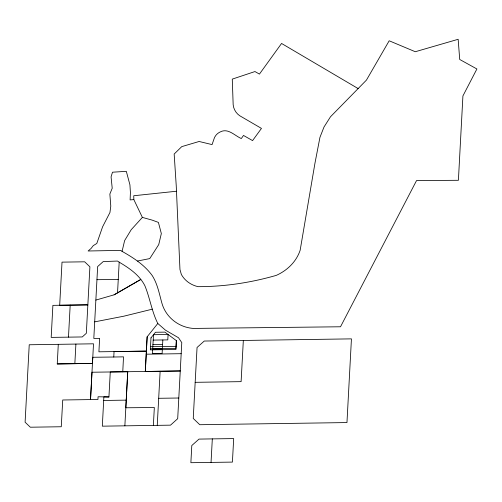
<?xml version="1.0" encoding="UTF-8"?>
<svg xmlns="http://www.w3.org/2000/svg" width="502" height="502" viewBox="0 0 502 502"><rect width="100%" height="100%" fill="white"/><g stroke="black" fill="none" stroke-linecap="round" stroke-linejoin="round"><path stroke-width="0.75" d="M157.797 323.483L165.44 330.147L178.517 337.752L181.78 342.615L177.695 418.687L170.511 425.156L102.32 426.173L103.876 396.881L108.934 396.969L110.264 371.969L180.256 370.959L145.304 371.461L147.142 336.823L157.797 323.483C151.786 311.541 149.96 298.106 144.902 285.789C139.487 275.021 129.246 268.15 119.187 262.157L117.493 261.053L103.23 261.58L97.652 266.562L93.811 338.43L99.622 338.361L98.907 351.808L146.371 351.111L114.054 351.595L113.772 357.016L92.782 357.273L90.529 399.586L62.731 399.987L61.263 426.75L30.321 427.215L25.1 422.201L29.235 344.767L93.51 343.807L92.468 363.41L57.247 363.944L58.288 344.347M122.77 371.787L123.517 356.853L113.772 357.016M95.844 300.089L114.079 294.831L117.537 292.854L119.187 262.157M124.866 425.828L127.734 371.725L91.985 372.233L90.529 399.586L97.94 399.466L98.078 396.762L108.934 396.969M145.304 371.461L147.142 336.823M195.171 382.323L193.251 418.448L199.777 424.717L346.964 422.565L351.438 338.869L204.264 341.04L197.054 347.478L195.171 382.323L241.111 381.645L243.332 340.456M68.479 337.143L70.192 305.109L87.85 304.865L59.688 305.279L62.016 262.138L84.675 261.812L89.902 266.807L86.325 333.284L82.272 336.949L51.191 337.394L52.886 305.36L70.192 305.109M74.848 363.693L75.896 344.077M127.734 371.725L125.82 407.775L154.34 407.517L153.367 425.407M157.251 425.332L160.132 371.254M162.843 339.954L162.121 353.433L152.407 353.577L153.518 334.702L168.082 334.495L167.793 339.885L153.135 340.099M176.309 340.588L175.882 348.426L150.393 348.796M211.041 462.405L212.321 438.886L233.681 438.591L232.413 462.097L190.873 462.706L191.789 445.538L198.999 439.099L212.321 438.886M358.133 88.578L281.559 43.461L259.44 74.101L254.96 71.554L232.275 79.121L233.166 104.698C233.555 109.129 236.034 113.245 239.711 115.73L261.467 128.405L252.575 140.598L243.501 135.452L241.311 138.552C234.735 135.716 228.065 127.759 220.24 131.938A11.477 10.36 -19.8 0 0 215.998 135.189L214.574 137.347L212.064 144.595L199.118 141.482L181.762 146.628L174.169 154.032L176.246 185.853L179.961 269.511L181.354 274.456A28.15 25.407 -19.8 0 0 198.039 286.661C224.4 286.711 250.981 282.676 276.326 275.36C287.257 270.478 296.299 261.762 300.152 250.272L314.955 163.219L319.95 137.341L324.01 127.006L330.511 116.746L366.447 80.094L389.182 40.781L415.292 51.731L458.157 39.294L459.719 59.474L476.9 68.975L462.919 95.938L458.401 180.293L416.553 180.563L340.513 326.777L199.608 328.358C182.772 330.071 166.457 319.573 161.876 303.076C159.266 293.726 157.534 283.969 152.269 275.629C144.494 264.893 133.457 257.796 122.08 251.364L124.621 240.59L131.229 229.678L142.38 217.41L152.119 220.102L158.406 222.399L161.33 233.562L158.739 244.593L149.759 258.593L137.498 261.027M117.537 292.854L140.824 279.445L114.079 294.831M152.344 309.163L123.756 316.21L94.69 321.864M176.491 191.231L133.752 195.749L133.839 199.595L142.38 217.41M133.839 199.595L130.112 199.909L130.413 192.536L129.918 184.799L126.316 171.333L112.486 172.205L111.074 176.892L112.216 188.25L109.863 194.061L110.785 206.14L109.951 212.509L102.596 226.81L96.804 243.457L93.265 245.641L91.057 248.49L88.12 250.994L120.612 250.385L122.08 251.364M57.247 363.944L92.468 363.41M103.701 400.471L126.222 400.132M96.955 279.696L118.234 279.394M152.89 344.592L162.604 344.447M150.506 346.706L175.995 346.336M152.646 349.085L162.359 348.94M146.226 354.192L181.178 353.69M158.688 398.293L178.806 398.011M150.983 337.871L150.336 349.863L175.951 349.492L176.422 340.676L164.894 332.129L155.463 332.268L150.983 337.871"/></g></svg>
